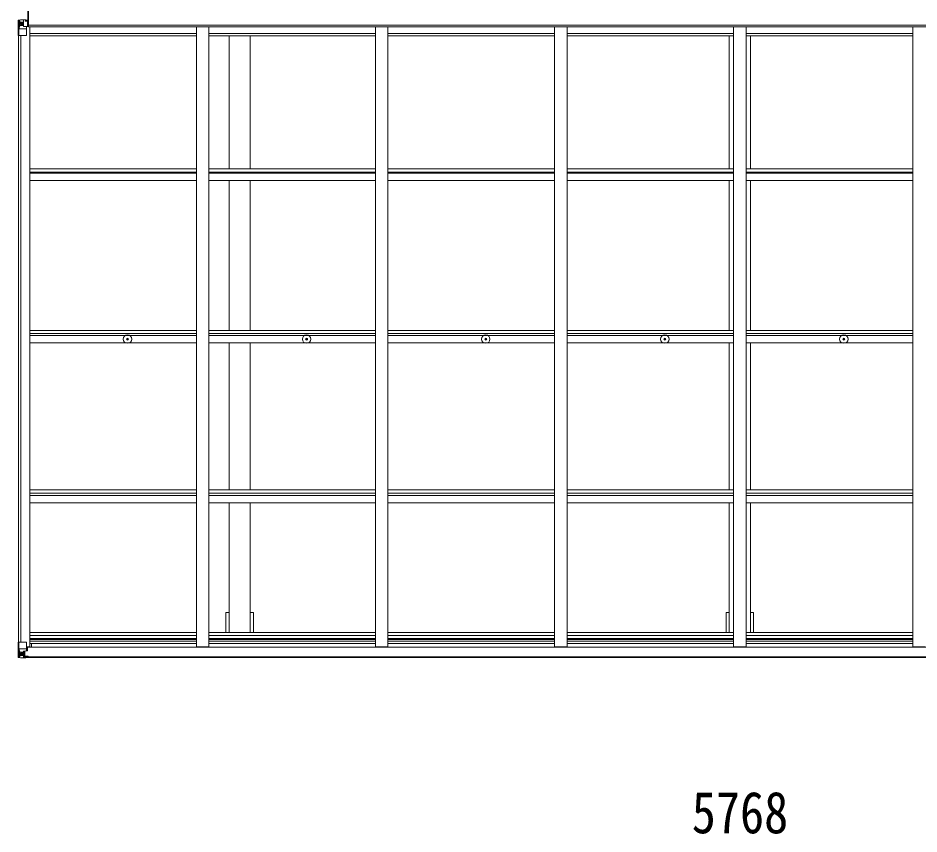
# Model space of a CAD drawing. Units: millimetres at full size, sheet at 1:35; details may follow other scales. Extents: x -9783 to 9892, y -6828 to 6752.
# Drawn here: x 991 to 4593, y 204 to 3466 of the extents above; entities that cross this region are included whole.
import ezdxf
from ezdxf.enums import TextEntityAlignment as Align

# ---------------------------------------------------------------- set-up
doc = ezdxf.new("R2010")
doc.units = ezdxf.units.MM
doc.header["$LTSCALE"] = 35
for name, color, linetype, lineweight in [('0-1_本体', 4, 'Continuous', 9), ('0-2_部品', 7, 'Continuous', 9), ('0-3_ELV2', 3, 'Continuous', 9), ('0-A_寸法', 6, 'Continuous', 9)]:
    doc.layers.add(name, color=color, linetype=linetype, lineweight=lineweight)
doc.styles.add('ＭＳ ゴシック', font='')
doc.styles.get('ＭＳ ゴシック').set_extended_font_data('MS Gothic')

msp = doc.modelspace()

# ---------------------------------------------------------------- linework, layer by layer
at = {"layer": '0-1_本体'}
for p, q in [((1019.59, 3457.63), (1030.09, 3457.63)), ((1029.05, 3432.18), (1032.59, 3432.18)), ((6721.59, 3437.19), (1032.59, 3437.47)), ((1032.59, 3434.15), (1032.59, 3430.5)), ((6721.59, 3430.5), (1032.59, 3430.5)), ((1038.09, 3430.5), (1038.09, 951.88)), ((1704.09, 3430.5), (1704.09, 952.3)), ((1754.09, 3430.5), (1754.09, 952.3)), ((2420.09, 3430.5), (2420.09, 952.3)), ((2470.09, 3430.5), (2470.09, 952.3)), ((3136.09, 3430.5), (3136.09, 952.3)), ((3186.09, 3430.5), (3186.09, 952.3)), ((3852.09, 3430.5), (3852.09, 952.3)), ((3902.09, 3430.5), (3902.09, 952.3)), ((4568.09, 3430.5), (4568.09, 952.3)), ((993.09, 3395.83), (993.09, 970.97)), ((1002.09, 3395.83), (1002.09, 970.97)), ((1002.79, 3395.83), (1002.79, 970.97)), ((1038.09, 3404.08), (1704.09, 3404.08)), ((1038.09, 3394.95), (1704.09, 3394.95)), ((1754.09, 3404.08), (2420.09, 3404.08)), ((1754.09, 3394.95), (2420.09, 3394.95)), ((1834.59, 3394.95), (1834.59, 2862.91)), ((1919.59, 3394.95), (1919.59, 2862.91)), ((2470.09, 3404.08), (3136.09, 3404.08)), ((2470.09, 3394.95), (3136.09, 3394.95)), ((3186.09, 3404.08), (3852.09, 3404.08)), ((3186.09, 3394.95), (3852.09, 3394.95)), ((3834.59, 3394.95), (3834.59, 2862.91)), ((3902.09, 3404.08), (4568.09, 3404.08)), ((3902.09, 3394.95), (4568.09, 3394.95)), ((3919.59, 3394.95), (3919.59, 2862.91)), ((1038.09, 2862.91), (1704.09, 2862.91)), ((1038.09, 2849.88), (1704.09, 2849.88)), ((1038.09, 2846.02), (1704.09, 2846.02)), ((1754.09, 2862.91), (2420.09, 2862.91)), ((1754.09, 2849.88), (2420.09, 2849.88)), ((1754.09, 2846.02), (2420.09, 2846.02)), ((2470.09, 2862.91), (3136.09, 2862.91)), ((2470.09, 2849.88), (3136.09, 2849.88)), ((2470.09, 2846.02), (3136.09, 2846.02)), ((3186.09, 2862.91), (3852.09, 2862.91)), ((3186.09, 2849.88), (3852.09, 2849.88)), ((3186.09, 2846.02), (3852.09, 2846.02)), ((3902.09, 2862.91), (4568.09, 2862.91)), ((3902.09, 2849.88), (4568.09, 2849.88)), ((3902.09, 2846.02), (4568.09, 2846.02)), ((1038.09, 2816.22), (1704.09, 2816.22)), ((1754.09, 2816.22), (2420.09, 2816.22)), ((1834.59, 2816.22), (1834.59, 2217.14)), ((1919.59, 2816.22), (1919.59, 2217.14)), ((2470.09, 2816.22), (3136.09, 2816.22)), ((3186.09, 2816.22), (3852.09, 2816.22)), ((3834.59, 2816.22), (3834.59, 2217.14)), ((3902.09, 2816.22), (4568.09, 2816.22)), ((3919.59, 2816.22), (3919.59, 2217.14)), ((1038.09, 2217.14), (1704.09, 2217.14)), ((1038.09, 2204.17), (1704.09, 2204.17)), ((1754.09, 2217.14), (2420.09, 2217.14)), ((1754.09, 2204.17), (2420.09, 2204.17)), ((2470.09, 2217.14), (3136.09, 2217.14)), ((2470.09, 2204.17), (3136.09, 2204.17)), ((3186.09, 2217.14), (3852.09, 2217.14)), ((3186.09, 2204.17), (3852.09, 2204.17)), ((3902.09, 2217.14), (4568.09, 2217.14)), ((3902.09, 2204.17), (4568.09, 2204.17)), ((1038.09, 2197.06), (1704.09, 2197.06)), ((1038.09, 2167.62), (1704.09, 2167.62)), ((1754.09, 2197.06), (2420.09, 2197.06)), ((1754.09, 2167.62), (2420.09, 2167.62)), ((1834.59, 2167.62), (1834.59, 1579.64)), ((1919.59, 2167.62), (1919.59, 1579.64)), ((2470.09, 2197.06), (3136.09, 2197.06)), ((2470.09, 2167.62), (3136.09, 2167.62)), ((3186.09, 2197.06), (3852.09, 2197.06)), ((3186.09, 2167.62), (3852.09, 2167.62)), ((3834.59, 2167.62), (3834.59, 1579.64)), ((3902.09, 2197.06), (4568.09, 2197.06)), ((3902.09, 2167.62), (4568.09, 2167.62)), ((3919.59, 2167.62), (3919.59, 1579.64)), ((1038.09, 1579.64), (1704.09, 1579.64)), ((1038.09, 1566.78), (1704.09, 1566.78)), ((1038.09, 1556.67), (1704.09, 1556.67)), ((1754.09, 1579.64), (2420.09, 1579.64)), ((1754.09, 1566.78), (2420.09, 1566.78)), ((1754.09, 1556.67), (2420.09, 1556.67)), ((2470.09, 1579.64), (3136.09, 1579.64)), ((2470.09, 1566.78), (3136.09, 1566.78)), ((2470.09, 1556.67), (3136.09, 1556.67)), ((3186.09, 1579.64), (3852.09, 1579.64)), ((3186.09, 1566.78), (3852.09, 1566.78)), ((3186.09, 1556.67), (3852.09, 1556.67)), ((3902.09, 1579.64), (4568.09, 1579.64)), ((3902.09, 1566.78), (4568.09, 1566.78)), ((3902.09, 1556.67), (4568.09, 1556.67)), ((1038.09, 1527.71), (1704.09, 1527.71)), ((1754.09, 1527.71), (2420.09, 1527.71)), ((1834.59, 1527.71), (1834.59, 1009.7)), ((1919.59, 1527.71), (1919.59, 1009.7)), ((2470.09, 1527.71), (3136.09, 1527.71)), ((3186.09, 1527.71), (3852.09, 1527.71)), ((3834.59, 1527.71), (3834.59, 1009.7)), ((3902.09, 1527.71), (4568.09, 1527.71)), ((3919.59, 1527.71), (3919.59, 1009.7)), ((1932.09, 1088.7), (1919.59, 1088.7)), ((1932.09, 1088.7), (1932.09, 1009.7)), ((3932.09, 1088.7), (3919.59, 1088.7)), ((3932.09, 1088.7), (3932.09, 1009.7)), ((1038.09, 1009.7), (1704.09, 1009.7)), ((1754.09, 1009.7), (2420.09, 1009.7)), ((2470.09, 1009.7), (3136.09, 1009.7)), ((3186.09, 1009.7), (3852.09, 1009.7)), ((3902.09, 1009.7), (4568.09, 1009.7)), ((1038.09, 996.88), (1704.09, 996.88)), ((1038.09, 985.53), (1704.09, 985.53)), ((1038.09, 981.74), (1704.09, 981.74)), ((1038.09, 974.67), (1704.09, 974.67)), ((1754.09, 996.88), (2420.09, 996.88)), ((1754.09, 985.53), (2420.09, 985.53)), ((1754.09, 981.74), (2420.09, 981.74)), ((1754.09, 974.67), (2420.09, 974.67)), ((2470.09, 996.88), (3136.09, 996.88)), ((2470.09, 985.53), (3136.09, 985.53)), ((2470.09, 981.74), (3136.09, 981.74)), ((2470.09, 974.67), (3136.09, 974.67)), ((3186.09, 996.88), (3852.09, 996.88)), ((3186.09, 985.53), (3852.09, 985.53)), ((3186.09, 981.74), (3852.09, 981.74)), ((3186.09, 974.67), (3852.09, 974.67)), ((3902.09, 996.88), (4568.09, 996.88)), ((3902.09, 985.53), (4568.09, 985.53)), ((3902.09, 981.74), (4568.09, 981.74)), ((3902.09, 974.67), (4568.09, 974.67)), ((1025.09, 951.88), (1038.09, 951.88)), ((1038.09, 965.31), (1704.09, 965.31)), ((1045.59, 965.31), (1045.59, 950.24)), ((1045.59, 950.24), (6708.59, 950.24)), ((1704.09, 952.3), (1754.09, 952.3)), ((1754.09, 965.31), (2420.09, 965.31)), ((2420.09, 952.3), (2470.09, 952.3)), ((2470.09, 965.31), (3136.09, 965.31)), ((3136.09, 952.3), (3186.09, 952.3)), ((3186.09, 965.31), (3852.09, 965.31)), ((3852.09, 952.3), (3902.09, 952.3)), ((3902.09, 965.31), (4568.09, 965.31)), ((4568.09, 952.3), (4618.09, 952.3)), ((1014.59, 912.03), (6739.59, 912.03)), ((1014.59, 909.97), (6739.59, 909.97))]:
    msp.add_line(p, q, dxfattribs=at)
for points in [[(1834.59, 1088.7), (1822.09, 1088.7), (1822.09, 1009.7)], [(3834.59, 1088.7), (3822.09, 1088.7), (3822.09, 1009.7)]]:
    msp.add_lwpolyline(points, dxfattribs=at)
at = {"layer": '0-2_部品'}
for p, q in [((1426.73, 2182.84), (1427.84, 2182.86)), ((1426.73, 2181.84), (1427.84, 2181.82)), ((1427.84, 2182.86), (1428.35, 2182.96)), ((1427.84, 2181.82), (1428.35, 2181.72)), ((1428.45, 2183.47), (1428.35, 2182.96)), ((1428.45, 2181.2), (1428.35, 2181.72)), ((1428.47, 2184.58), (1428.45, 2183.47)), ((1428.47, 2180.09), (1428.45, 2181.2)), ((1429.47, 2184.58), (1429.49, 2183.47)), ((1429.47, 2180.09), (1429.49, 2181.2)), ((1429.49, 2183.47), (1429.59, 2182.96)), ((1429.49, 2181.2), (1429.59, 2181.72)), ((1430.11, 2182.86), (1429.59, 2182.96)), ((1430.11, 2181.82), (1429.59, 2181.72)), ((1431.22, 2182.84), (1430.11, 2182.86)), ((1431.22, 2181.84), (1430.11, 2181.82)), ((2142.73, 2182.84), (2143.84, 2182.86)), ((2142.73, 2181.84), (2143.84, 2181.82)), ((2143.84, 2182.86), (2144.35, 2182.96)), ((2143.84, 2181.82), (2144.35, 2181.72)), ((2144.45, 2183.47), (2144.35, 2182.96)), ((2144.45, 2181.2), (2144.35, 2181.72)), ((2144.47, 2184.58), (2144.45, 2183.47)), ((2144.47, 2180.09), (2144.45, 2181.2)), ((2145.47, 2184.58), (2145.49, 2183.47)), ((2145.47, 2180.09), (2145.49, 2181.2)), ((2145.49, 2183.47), (2145.59, 2182.96)), ((2145.49, 2181.2), (2145.59, 2181.72)), ((2146.11, 2182.86), (2145.59, 2182.96)), ((2146.11, 2181.82), (2145.59, 2181.72)), ((2147.22, 2182.84), (2146.11, 2182.86)), ((2147.22, 2181.84), (2146.11, 2181.82)), ((2858.73, 2182.84), (2859.84, 2182.86)), ((2858.73, 2181.84), (2859.84, 2181.82)), ((2859.84, 2182.86), (2860.35, 2182.96)), ((2859.84, 2181.82), (2860.35, 2181.72)), ((2860.45, 2183.47), (2860.35, 2182.96)), ((2860.45, 2181.2), (2860.35, 2181.72)), ((2860.47, 2184.58), (2860.45, 2183.47)), ((2860.47, 2180.09), (2860.45, 2181.2)), ((2861.47, 2184.58), (2861.49, 2183.47)), ((2861.47, 2180.09), (2861.49, 2181.2)), ((2861.49, 2183.47), (2861.59, 2182.96)), ((2861.49, 2181.2), (2861.59, 2181.72)), ((2862.11, 2182.86), (2861.59, 2182.96)), ((2862.11, 2181.82), (2861.59, 2181.72)), ((2863.22, 2182.84), (2862.11, 2182.86)), ((2863.22, 2181.84), (2862.11, 2181.82)), ((3574.73, 2182.84), (3575.84, 2182.86)), ((3574.73, 2181.84), (3575.84, 2181.82)), ((3575.84, 2182.86), (3576.35, 2182.96)), ((3575.84, 2181.82), (3576.35, 2181.72)), ((3576.45, 2183.47), (3576.35, 2182.96)), ((3576.45, 2181.2), (3576.35, 2181.72)), ((3576.47, 2184.58), (3576.45, 2183.47)), ((3576.47, 2180.09), (3576.45, 2181.2)), ((3577.47, 2184.58), (3577.49, 2183.47)), ((3577.47, 2180.09), (3577.49, 2181.2)), ((3577.49, 2183.47), (3577.59, 2182.96)), ((3577.49, 2181.2), (3577.59, 2181.72)), ((3578.11, 2182.86), (3577.59, 2182.96)), ((3578.11, 2181.82), (3577.59, 2181.72)), ((3579.22, 2182.84), (3578.11, 2182.86)), ((3579.22, 2181.84), (3578.11, 2181.82)), ((4290.73, 2182.84), (4291.84, 2182.86)), ((4290.73, 2181.84), (4291.84, 2181.82)), ((4291.84, 2182.86), (4292.35, 2182.96)), ((4291.84, 2181.82), (4292.35, 2181.72)), ((4292.45, 2183.47), (4292.35, 2182.96)), ((4292.45, 2181.2), (4292.35, 2181.72)), ((4292.47, 2184.58), (4292.45, 2183.47)), ((4292.47, 2180.09), (4292.45, 2181.2)), ((4293.47, 2184.58), (4293.49, 2183.47)), ((4293.47, 2180.09), (4293.49, 2181.2)), ((4293.49, 2183.47), (4293.59, 2182.96)), ((4293.49, 2181.2), (4293.59, 2181.72)), ((4294.11, 2182.86), (4293.59, 2182.96)), ((4294.11, 2181.82), (4293.59, 2181.72)), ((4295.22, 2182.84), (4294.11, 2182.86)), ((4295.22, 2181.84), (4294.11, 2181.82)), ((993.93, 970.74), (1024.09, 970.74)), ((993.93, 970.74), (993.93, 910.15)), ((994.48, 943.86), (1001.09, 944.07)), ((994.48, 943.86), (998.62, 931.77)), ((1001.09, 944.07), (1025.09, 944.07)), ((1025.09, 969.74), (1025.09, 936.64)), ((1045.59, 951.05), (1025.09, 951.05)), ((1029.59, 947.74), (1025.09, 947.74)), ((1028.59, 937.59), (1029.59, 937.59)), ((1029.59, 951.05), (1029.59, 935.87)), ((991.09, 910.03), (991.09, 910.07)), ((992.03, 909.07), (992.03, 909.03)), ((992.03, 909.03), (992.03, 909.03)), ((1001, 908.64), (993.07, 909.11)), ((993.93, 910.08), (993.93, 910.15)), ((997.9, 913.53), (995.17, 909.86)), ((1001.09, 930.54), (998.76, 930.51)), ((998.76, 930.51), (998.76, 917.04)), ((998.76, 917.04), (1001.09, 916.98)), ((1001.09, 930.54), (1013.09, 930.54)), ((1001.09, 930.54), (1001.09, 930.54)), ((1001.09, 916.98), (1013.09, 916.98)), ((1013.09, 907.85), (1001.09, 908.64)), ((1006.57, 924.18), (1006.57, 925.14)), ((1012.09, 916.98), (1013.09, 916.98)), ((1013.09, 933.83), (1013.09, 907.74)), ((1014.59, 930.54), (1013.09, 930.54)), ((1014.59, 916.98), (1013.09, 916.98)), ((1014.59, 913.44), (1013.09, 913.44)), ((1013.09, 908.62), (1019.59, 908.22)), ((1019.59, 907.34), (1013.09, 907.74)), ((1024.26, 936.38), (1013.92, 934.73)), ((1013.92, 934.09), (1024.26, 935.75)), ((1013.92, 934.73), (1013.92, 934.09)), ((1018.59, 926.94), (1014.59, 926.94)), ((1018.59, 918.74), (1014.59, 918.74)), ((1015.09, 913.8), (1014.59, 913.8)), ((1019.59, 909.15), (1014.59, 909.24)), ((1014.7, 915.11), (1018.59, 915.11)), ((1015.08, 914.9), (1015.08, 914.73)), ((1015.08, 914.73), (1015.09, 914.73)), ((1025.09, 914.65), (1015.09, 914.73)), ((1015.09, 912.78), (1015.09, 914.73)), ((1023.09, 912.8), (1015.09, 912.8)), ((1023.09, 912.78), (1015.09, 912.78)), ((1018.59, 934.84), (1018.59, 914.87)), ((1019.59, 909.15), (1019.59, 909.97)), ((1019.59, 908.74), (1019.59, 909.15)), ((1019.59, 908.74), (1019.59, 908.22)), ((1019.59, 908.22), (1019.59, 907.34)), ((1024.26, 935.75), (1024.26, 936.38)), ((1024.54, 935.82), (1028.59, 935.86)), ((1024.59, 909.54), (1024.59, 909.97)), ((1024.89, 909.54), (1024.59, 909.54)), ((1024.89, 909.54), (1026.58, 909.97)), ((1025.09, 914.65), (1025.09, 913.04)), ((1025.09, 913.04), (1030.09, 913.04)), ((1029.59, 935.87), (1028.59, 935.86)), ((1030.09, 912.03), (1030.09, 913.04)), ((1030.09, 913.04), (1031.09, 913.04)), ((1031.09, 914.72), (1031.09, 914.6)), ((1031.09, 913.04), (1031.09, 914.6)), ((1031.09, 913.04), (1031.09, 912.03))]:
    msp.add_line(p, q, dxfattribs=at)
for points in [[(991.09, 910.07), (991.09, 970.74), (993.93, 970.74)], [(1028.59, 935.86), (1028.59, 937.59), (1025.09, 937.61)], [(992.03, 909.03), (1001.09, 908.47), (1013.09, 907.74)], [(1004.65, 923.22), (1003.69, 923.22), (1003.69, 922.26), (1004.65, 922.26)], [(1006.57, 925.14), (1005.61, 925.14), (1005.61, 924.18)], [(1005.61, 921.3), (1005.61, 920.34), (1006.57, 920.34), (1006.57, 921.3)], [(1007.53, 922.26), (1008.49, 922.26), (1008.49, 923.22), (1007.53, 923.22)], [(1019.59, 908.74), (1014.59, 908.74), (1014.59, 934.2)], [(1030.09, 914.77), (1015.09, 914.9), (1015.08, 914.9)], [(1015.09, 913.8), (1023.09, 913.8), (1023.09, 912.03)], [(1025.09, 914.65), (1025.09, 914.66), (1031.09, 914.6)]]:
    msp.add_lwpolyline(points, dxfattribs=at)
for centre, radius in [((1428.97, 2182.34), 17), ((2144.97, 2182.34), 17), ((2860.97, 2182.34), 17), ((3576.97, 2182.34), 17), ((4292.97, 2182.34), 17), ((1428.97, 2182.34), 4), ((2144.97, 2182.34), 4), ((2860.97, 2182.34), 4), ((3576.97, 2182.34), 4), ((4292.97, 2182.34), 4), ((1006.09, 922.74), 5.3)]:
    msp.add_circle(centre, radius, dxfattribs=at)
for centre, radius, start, end in [((1428.97, 2182.34), 2.3, 167.44414, 192.55586), ((1428.97, 2182.34), 2.3, 77.44414, 102.55586), ((1428.97, 2182.34), 2.3, 257.44414, 282.55586), ((1428.97, 2182.34), 2.3, 347.44414, 12.55586), ((2144.97, 2182.34), 2.3, 167.44414, 192.55586), ((2144.97, 2182.34), 2.3, 77.44414, 102.55586), ((2144.97, 2182.34), 2.3, 257.44414, 282.55586), ((2144.97, 2182.34), 2.3, 347.44414, 12.55586), ((2860.97, 2182.34), 2.3, 167.44414, 192.55586), ((2860.97, 2182.34), 2.3, 77.44414, 102.55586), ((2860.97, 2182.34), 2.3, 257.44414, 282.55586), ((2860.97, 2182.34), 2.3, 347.44414, 12.55586), ((3576.97, 2182.34), 2.3, 167.44414, 192.55586), ((3576.97, 2182.34), 2.3, 77.44414, 102.55586), ((3576.97, 2182.34), 2.3, 257.44414, 282.55586), ((3576.97, 2182.34), 2.3, 347.44414, 12.55586), ((4292.97, 2182.34), 2.3, 167.44414, 192.55586), ((4292.97, 2182.34), 2.3, 77.44414, 102.55586), ((4292.97, 2182.34), 2.3, 257.44414, 282.55586), ((4292.97, 2182.34), 2.3, 347.44414, 12.55586), ((1024.09, 969.74), 1, 0, 90), ((1024.15, 937.31), 0.937, 276.73234, 357.67791), ((1024.15, 936.68), 0.937, 276.73234, 357.67791), ((992.09, 910.07), 0.999, 180.04917, 266.5576), ((992.09, 910.03), 0.999, 180.04917, 266.5576), ((992.09, 910.02), 1, 179.99921, 266.49983), ((993.24, 896.42), 12.7, 84.89689, 90.75534), ((995.22, 910.03), 1.28, 177.54105, 228.82169), ((1004.65, 924.18), 0.96, 270, 0), ((1004.65, 921.3), 0.96, 0, 90), ((1007.53, 924.18), 0.96, 180, 270), ((1007.53, 921.3), 0.96, 90, 180), ((1014.03, 933.8), 0.937, 96.73234, 177.67791), ((1014.03, 933.16), 0.937, 96.73234, 177.67791), ((1015.1, 915.41), 0.513, 178.95293, 268.11972), ((1015.09, 915.23), 0.5, 179.95536, 269.47105), ((1015.09, 912.3), 0.5, 89.99891, 179.99891), ((1015.09, 912.28), 0.5, 90.00309, 180.00198), ((1030.23, 907.08), 7.69, 83.56574, 91.03001)]:
    msp.add_arc(centre, radius, start, end, dxfattribs=at)
for centre, major_axis, ratio, start_param, end_param in [((995.2, 941.51), (0.85, -2.32), 0.403757, 3.0087805, 3.9744392), ((994.03, 908.95), (2, -0.12), 0.060933, 2.0712557, 3.1453404), ((1193.03, 896.72), (201, -12.36), 0.060933, 3.1453404, 3.145839), ((994.22, 912.05), (-0.02, -3), 0.466854, 0.125683, 0.7596956), ((995.89, 917.12), (0.03, -5), 0.573921, 0.7672717, 1.551125), ((997.35, 930.49), (0, -3), 0.468246, 1.5772882, 2.0127935), ((919.34, 916.98), (81.75, 0), 0.061163, 6.2824128, 6.2831853)]:
    msp.add_ellipse(centre, major_axis=major_axis, ratio=ratio, start_param=start_param, end_param=end_param, dxfattribs=at)
at = {"layer": '0-3_ELV2'}
for p, q in [((1001, 3457.93), (993.08, 3457.46)), ((1013.09, 3458.72), (1001.09, 3457.94)), ((1013.09, 3432.05), (1013.09, 3458.83)), ((1019.59, 3459.23), (1019.59, 3453.29)), ((991.09, 3456.54), (991.09, 3395.83)), ((992.03, 3457.5), (992.03, 3457.55)), ((993.94, 3456.49), (993.93, 3456.42)), ((993.93, 3395.83), (993.93, 3456.42)), ((994.48, 3422.72), (998.62, 3434.8)), ((994.48, 3422.72), (1001.09, 3422.5)), ((997.9, 3453.04), (995.17, 3456.71)), ((998.76, 3449.54), (1001.09, 3449.6)), ((998.76, 3436.07), (998.76, 3449.54)), ((1001.09, 3436.03), (998.76, 3436.07)), ((1001.09, 3449.59), (1013.09, 3449.59)), ((1001.09, 3436.03), (1001.09, 3436.03)), ((1013.09, 3436.03), (1001.09, 3436.03)), ((1001.09, 3422.5), (1025.09, 3422.5)), ((1005.61, 3442.39), (1005.61, 3441.43)), ((1013.09, 3432.05), (1019.59, 3432.05)), ((1013.92, 3431.85), (1013.92, 3432.05)), ((1024.26, 3430.19), (1013.92, 3431.85)), ((1016.61, 3432.05), (1024.26, 3430.83)), ((1028.59, 3453.86), (1019.59, 3453.92)), ((1019.59, 3432.05), (1028.59, 3432.08)), ((1024.26, 3430.83), (1024.26, 3430.19)), ((1025.09, 3396.83), (1025.09, 3429.93)), ((1029.59, 3432.99), (1029.59, 3453.14)), ((991.09, 3395.83), (1024.09, 3395.83))]:
    msp.add_line(p, q, dxfattribs=at)
msp.add_lwpolyline([(1031.59, 3434.16), (1031.59, 3497.16), (1030.09, 3497.16), (1030.09, 3434.16)], close=True, dxfattribs=at)
for points in [[(1031.59, 3434.16), (1032.59, 3434.16), (1032.59, 3497.16), (1031.59, 3497.16)], [(992.03, 3457.55), (1001.09, 3458.1), (1019.59, 3459.23)], [(1004.65, 3444.31), (1003.69, 3444.31), (1003.69, 3443.35), (1004.65, 3443.35)], [(1006.57, 3445.27), (1006.57, 3446.23), (1005.61, 3446.23), (1005.61, 3445.27)], [(1005.61, 3441.43), (1006.57, 3441.43), (1006.57, 3442.39)], [(1007.53, 3443.35), (1008.49, 3443.35), (1008.49, 3444.31), (1007.53, 3444.31)], [(1029.59, 3453.14), (1029.58, 3453.25), (1019.59, 3453.29)]]:
    msp.add_lwpolyline(points, dxfattribs=at)
msp.add_circle((1006.09, 3443.83), 5.3, dxfattribs=at)
for centre, radius, start, end in [((992.09, 3456.55), 1, 93.50017, 180.00079), ((992.09, 3456.54), 0.999, 93.4424, 179.95083), ((992.09, 3456.51), 0.999, 93.4424, 179.95083), ((993.24, 3470.15), 12.7, 269.24466, 275.10311), ((995.22, 3456.54), 1.28, 131.17831, 182.45895), ((1004.65, 3445.27), 0.96, 270, 0), ((1004.65, 3442.39), 0.96, 0, 90), ((1007.53, 3445.27), 0.96, 180, 270), ((1007.53, 3442.39), 0.96, 90, 180), ((1014.03, 3432.78), 0.937, 230.93398, 263.26766), ((1024.15, 3429.89), 0.937, 2.32209, 83.26766), ((1024.15, 3429.26), 0.937, 2.32209, 83.26766), ((1024.09, 3396.83), 1, 270, 0)]:
    msp.add_arc(centre, radius, start, end, dxfattribs=at)
for centre, major_axis, ratio, start_param, end_param in [((1193.03, 3469.86), (201, 12.36), 0.060933, 3.1373463, 3.1378449), ((994.03, 3457.62), (2, 0.12), 0.060933, 3.1378449, 4.2119296), ((995.2, 3425.06), (0.85, 2.32), 0.403757, 2.3087461, 3.2744049), ((994.22, 3454.53), (-0.02, 3), 0.466854, 5.5234897, 6.1575023), ((995.89, 3449.46), (0.03, 5), 0.573921, 4.7320603, 5.5159136), ((997.35, 3436.09), (0, 3), 0.468246, 4.2703918, 4.7058971), ((919.34, 3449.59), (81.75, 0), 0.061163, 0, 0.0007725), ((1028.59, 3453.15), (1, -0.012), 0.707053, 0.1587743, 1.5795216), ((1028.59, 3432.99), (1, 0.021), 0.906239, 4.6936843, 6.2644806)]:
    msp.add_ellipse(centre, major_axis=major_axis, ratio=ratio, start_param=start_param, end_param=end_param, dxfattribs=at)

# ---------------------------------------------------------------- texts
at = {"layer": '0-A_寸法', "color": 7, "style": 'ＭＳ ゴシック', "width": 0.85}
msp.add_text('5768', height=166.8, dxfattribs=at).set_placement((3684.59, 156.57), align=Align.BOTTOM_LEFT)

doc.saveas('drawing.dxf')
